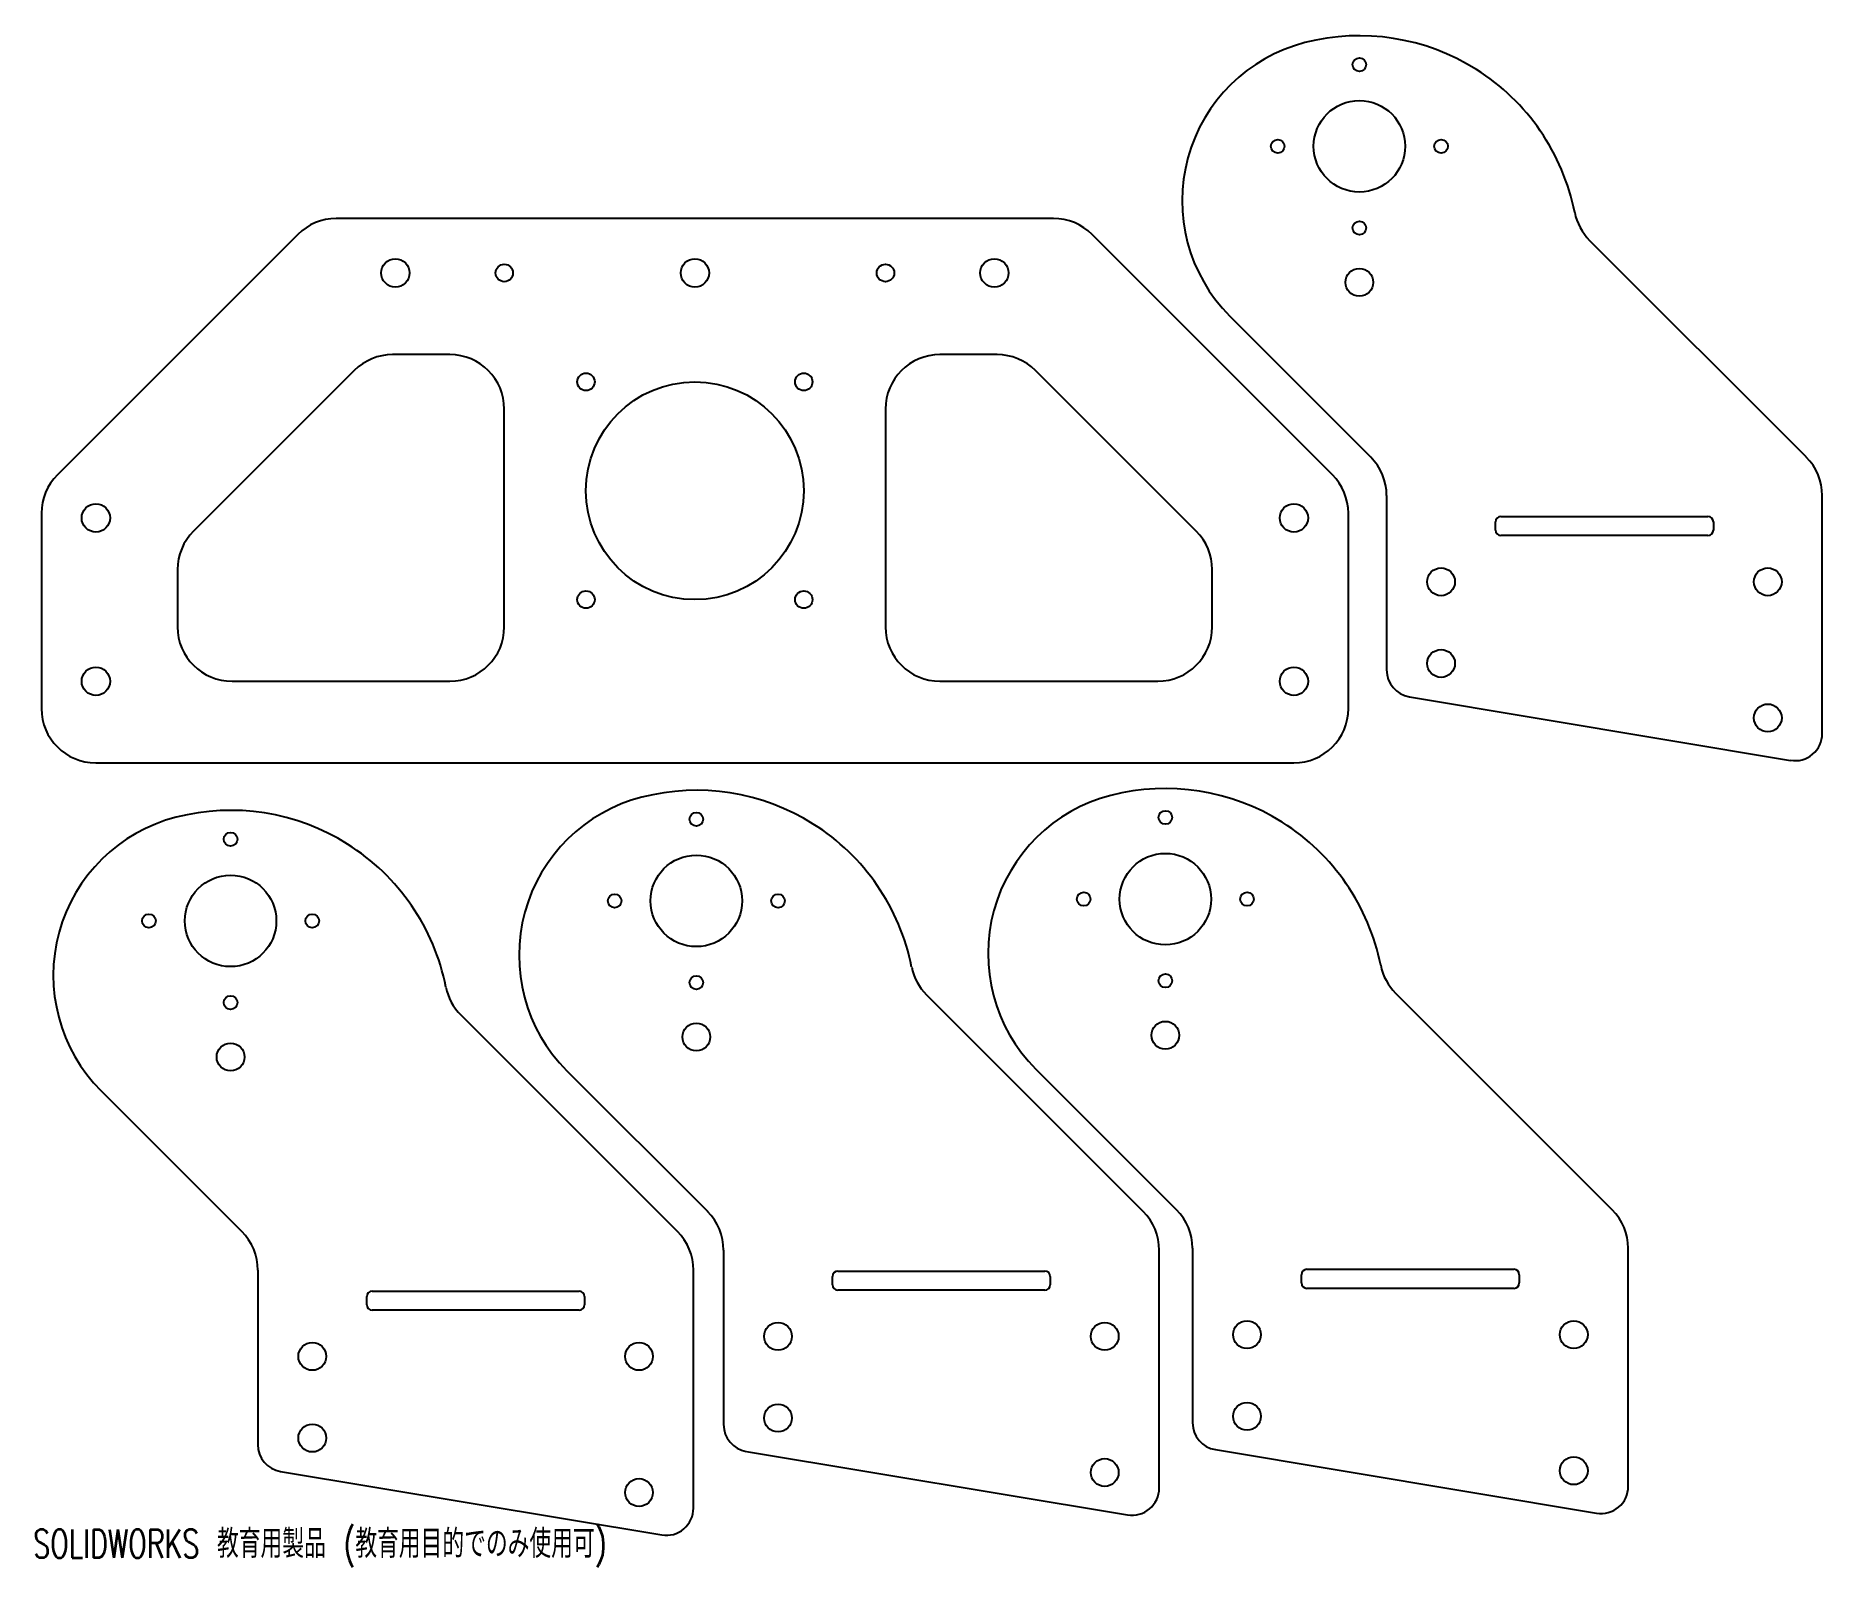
# Model space of a CAD drawing. Header units: millimetres. Extents: x 0 to 329, y 0 to 281.
import ezdxf

# ---------------------------------------------------------------- set-up
doc = ezdxf.new("R2010")
doc.units = ezdxf.units.MM
doc.styles.add('SLDTEXTSTYLE0', font='TXT', dxfattribs={"width": 0.7, "bigfont": 'bigfont'})

msp = doc.modelspace()

# ---------------------------------------------------------------- linework, layer by layer
at = {"color": 7, "linetype": 'Continuous', "lineweight": 25}
for p, q in [((187.37, 247.52), (55.66, 247.52)), ((48.58, 244.59), (4.44, 200.45)), ((238.58, 200.45), (194.44, 244.59)), ((325.61, 203.72), (285.82, 243.51)), ((219.77, 229.56), (245.61, 203.72)), ((76.51, 222.52), (66.01, 222.52)), ((177.02, 222.52), (166.51, 222.52)), ((58.94, 219.59), (29.44, 190.1)), ((213.58, 190.1), (184.09, 219.59)), ((86.51, 172.52), (86.51, 212.52)), ((156.51, 212.52), (156.51, 172.52)), ((248.54, 196.64), (248.54, 164.59)), ((328.54, 152.93), (328.54, 196.64)), ((1.51, 193.38), (1.51, 157.52)), ((241.51, 157.52), (241.51, 193.38)), ((268.54, 190.29), (268.54, 191.79)), ((269.54, 192.79), (307.54, 192.79)), ((308.54, 191.79), (308.54, 190.29)), ((307.54, 189.29), (269.54, 189.29)), ((26.51, 183.03), (26.51, 172.52)), ((216.51, 172.52), (216.51, 183.03)), ((36.51, 162.52), (76.51, 162.52)), ((166.51, 162.52), (206.51, 162.52)), ((252.72, 159.66), (322.72, 147.99)), ((11.51, 147.52), (231.51, 147.52)), ((289.98, 65.43), (250.19, 105.22)), ((203.86, 65.11), (164.06, 104.9)), ((118.32, 61.43), (78.53, 101.22)), ((98.01, 90.96), (123.86, 65.11)), ((184.14, 91.28), (209.98, 65.43)), ((12.47, 87.27), (38.32, 61.43)), ((126.78, 58.04), (126.78, 25.99)), ((206.78, 14.32), (206.78, 58.04)), ((212.91, 58.36), (212.91, 26.31)), ((292.91, 14.64), (292.91, 58.36)), ((41.25, 54.36), (41.25, 22.3)), ((121.25, 10.64), (121.25, 54.36)), ((146.78, 51.68), (146.78, 53.18)), ((147.78, 54.18), (185.78, 54.18)), ((186.78, 53.18), (186.78, 51.68)), ((232.91, 52), (232.91, 53.5)), ((233.91, 54.5), (271.91, 54.5)), ((272.91, 53.5), (272.91, 52)), ((61.25, 48), (61.25, 49.5)), ((62.25, 50.5), (100.25, 50.5)), ((101.25, 49.5), (101.25, 48)), ((185.78, 50.68), (147.78, 50.68)), ((271.91, 51), (233.91, 51)), ((100.25, 47), (62.25, 47)), ((130.96, 21.06), (200.96, 9.39)), ((217.09, 21.38), (287.09, 9.71)), ((45.43, 17.37), (115.43, 5.7))]:
    msp.add_line(p, q, dxfattribs=at)
for centre, radius in [((243.54, 275.79), 1.25), ((243.54, 260.79), 8.4), ((228.54, 260.79), 1.25), ((258.54, 260.79), 1.25), ((243.54, 245.79), 1.25), ((66.51, 237.52), 2.6), ((121.51, 237.52), 2.6), ((176.51, 237.52), 2.6), ((86.51, 237.52), 1.6), ((156.51, 237.52), 1.6), ((243.54, 235.79), 2.55), ((101.51, 217.52), 1.6), ((121.51, 197.52), 20), ((141.51, 217.52), 1.6), ((11.51, 192.52), 2.6), ((231.51, 192.52), 2.6), ((258.54, 180.79), 2.55), ((318.54, 180.79), 2.55), ((101.51, 177.52), 1.6), ((141.51, 177.52), 1.6), ((258.54, 165.79), 2.55), ((11.51, 162.52), 2.6), ((231.51, 162.52), 2.6), ((318.54, 155.79), 2.55), ((121.78, 137.18), 1.25), ((207.91, 137.5), 1.25), ((36.25, 133.5), 1.25), ((121.78, 122.18), 8.4), ((207.91, 122.5), 8.4), ((36.25, 118.5), 8.4), ((106.78, 122.18), 1.25), ((136.78, 122.18), 1.25), ((192.91, 122.5), 1.25), ((222.91, 122.5), 1.25), ((21.25, 118.5), 1.25), ((51.25, 118.5), 1.25), ((121.78, 107.18), 1.25), ((207.91, 107.5), 1.25), ((36.25, 103.5), 1.25), ((121.78, 97.18), 2.55), ((207.91, 97.5), 2.55), ((36.25, 93.5), 2.55), ((136.78, 42.18), 2.55), ((196.78, 42.18), 2.55), ((222.91, 42.5), 2.55), ((282.91, 42.5), 2.55), ((51.25, 38.5), 2.55), ((111.25, 38.5), 2.55), ((136.78, 27.18), 2.55), ((222.91, 27.5), 2.55), ((51.25, 23.5), 2.55), ((196.78, 17.18), 2.55), ((282.91, 17.5), 2.55), ((111.25, 13.5), 2.55)]:
    msp.add_circle(centre, radius, dxfattribs=at)
for centre, radius, start, end in [((240.98, 250.77), 30, 104.3846, 225), ((243.54, 240.79), 40.31, 11.2244, 104.3846), ((55.66, 237.52), 10, 90, 135), ((187.37, 237.52), 10, 45, 90), ((292.89, 250.58), 10, 191.2244, 225), ((66.01, 212.52), 10, 90, 135), ((76.51, 212.52), 10, 0, 90), ((166.51, 212.52), 10, 90, 180), ((177.02, 212.52), 10, 45, 90), ((238.54, 196.64), 10, 0, 45), ((318.54, 196.64), 10, 0, 45), ((11.51, 193.38), 10, 135, 180), ((231.51, 193.38), 10, 0, 45), ((269.54, 191.79), 1, 90, 180), ((269.54, 190.29), 1, 180, 270), ((307.54, 191.79), 1, 0, 90), ((307.54, 190.29), 1, 270, 0), ((36.51, 183.03), 10, 135, 180), ((206.51, 183.03), 10, 0, 45), ((36.51, 172.52), 10, 180, 270), ((76.51, 172.52), 10, 270, 0), ((166.51, 172.52), 10, 180, 270), ((206.51, 172.52), 10, 270, 0), ((253.54, 164.59), 5, 180, 260.5377), ((11.51, 157.52), 10, 180, 270), ((231.51, 157.52), 10, 270, 0), ((323.54, 152.93), 5, 260.5377, 0), ((119.22, 112.17), 30, 104.3846, 225), ((121.78, 102.18), 40.31, 11.2244, 104.3846), ((205.35, 112.49), 30, 104.3846, 225), ((207.91, 102.5), 40.31, 11.2244, 104.3846), ((36.25, 98.5), 40.31, 11.2244, 104.3846), ((33.69, 108.49), 30, 104.3846, 225), ((171.13, 111.98), 10, 191.2244, 225), ((257.26, 112.3), 10, 191.2244, 225), ((85.6, 108.29), 10, 191.2244, 225), ((116.78, 58.04), 10, 0, 45), ((196.78, 58.04), 10, 0, 45), ((202.91, 58.36), 10, 0, 45), ((282.91, 58.36), 10, 0, 45), ((31.25, 54.36), 10, 0, 45), ((111.25, 54.36), 10, 0, 45), ((147.78, 53.18), 1, 90, 180), ((185.78, 53.18), 1, 0, 90), ((233.91, 53.5), 1, 90, 180), ((271.91, 53.5), 1, 0, 90), ((62.25, 49.5), 1, 90, 180), ((100.25, 49.5), 1, 0, 90), ((147.78, 51.68), 1, 180, 270), ((185.78, 51.68), 1, 270, 0), ((233.91, 52), 1, 180, 270), ((271.91, 52), 1, 270, 0), ((62.25, 48), 1, 180, 270), ((100.25, 48), 1, 270, 0), ((217.91, 26.31), 5, 180, 260.5377), ((131.78, 25.99), 5, 180, 260.5377), ((46.25, 22.3), 5, 180, 260.5377), ((201.78, 14.32), 5, 260.5377, 0), ((287.91, 14.64), 5, 260.5377, 0), ((116.25, 10.64), 5, 260.5377, 0)]:
    msp.add_arc(centre, radius, start, end, dxfattribs=at)

# ---------------------------------------------------------------- texts
at = {"color": 7, "linetype": 'Continuous', "insert": (0, 6.69), "char_height": 5.19, "attachment_point": 1, "style": 'SLDTEXTSTYLE0'}
msp.add_mtext('SOLIDWORKS 教育用製品 (教育用目的でのみ使用可)', dxfattribs=at)

doc.saveas('drawing.dxf')
